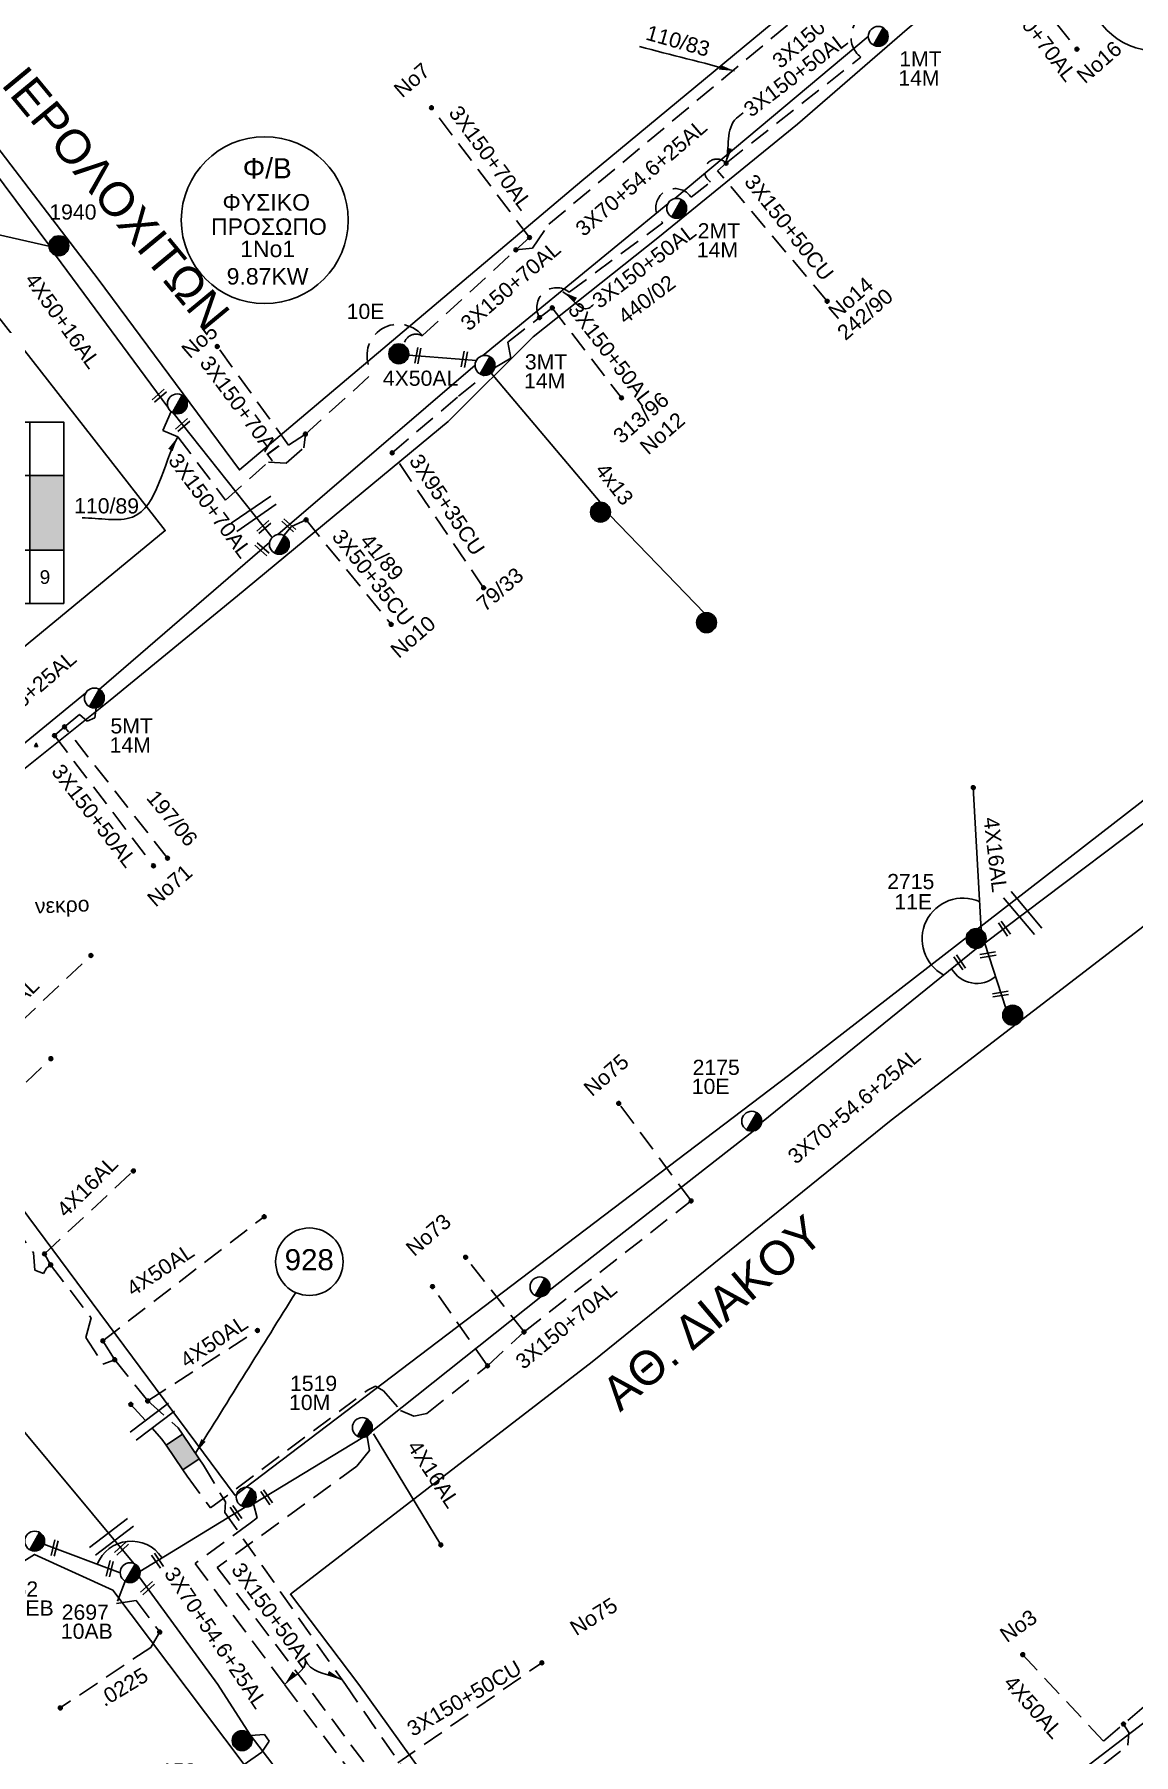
# Model space of a CAD drawing. Header units: millimetres. Extents: x 1266 to 3066, y 765 to 1784.
# Drawn here: x 1540.8 to 1671.1, y 1364.7 to 1568.7 of the extents above; entities that cross this region are included whole.
import ezdxf
from ezdxf.enums import TextEntityAlignment as Align

# ---------------------------------------------------------------- set-up
doc = ezdxf.new("R2010")
doc.units = ezdxf.units.MM
doc.linetypes.add('DASHED', pattern=[19.05, 12.7, -6.35])
for name, color, linetype in [('Link Box 4 Διευθύνσεων', 7, 'Continuous'), ('Pillar OTE', 7, 'Continuous'), ('Άγνωστα', 7, 'Continuous'), ('Ασφαλειοκιβώτια Χ.Τ 9 αναχωρήσεων', 7, 'Continuous'), ('Γέφυρες Εναέριου Δικτύου', 7, 'Continuous'), ('Γυμνά εναέρια ΧΤ (3Φ)   3x50+35CU', 7, 'Continuous'), ('Γυμνά εναέρια ΧΤ (3Φ)   4x50AL', 7, 'Continuous'), ('Γυμνά εναέρια ΧΤ και ΦΟΠ (3Φ)   4x50+16AL', 7, 'Continuous'), ('Εναέρια παροχή ΧΤ 4x16', 7, 'SYN_LINE'), ('Επιγραφές - Σχήματα', 7, 'Continuous'), ('Καλώδια ΧΤ   3x150+50AL', 7, 'DASHED'), ('Καλώδια ΧΤ   3x150+50CU', 7, 'DASHED'), ('Καλώδια ΧΤ   3x95+35 CU', 7, 'DASHED'), ('Μηχανική τομή', 7, 'Continuous'), ('Στύλος Ξύλινος', 7, 'Continuous'), ('Στύλος Ξύλινος @ 1', 7, 'Continuous'), ('Στύλος ΦΜ', 7, 'Continuous'), ('Στύλος ΦΜ @ 1', 7, 'Continuous'), ('Συνδέσεις', 7, 'Continuous'), ('Συνεστραμμένα ΧΤ   3x70+54.6+25 AL', 7, 'SYN_LINE'), ('Τομή', 7, 'Continuous'), ('Υπόβαθρο ΔΕΗ', 7, 'Continuous'), ('Υπόγεια καλώδια Δικτύου ΧΤ και Παρ. ΧΤ - 3X150+70 AL', 7, 'DASHED'), ('Υπόγεια καλώδια Παροχών ΧΤ   .0225', 7, 'DASHED'), ('Υπόγεια καλώδια Παροχών ΧΤ   4x16AL', 7, 'DASHED'), ('Υπόγεια καλώδια Παροχών ΧΤ   4x16CU', 7, 'DASHED'), ('Υπόγεια καλώδια Παροχών ΧΤ   4x50AL', 7, 'DASHED')]:
    doc.layers.add(name, color=color, linetype=linetype)
doc.styles.add('ar', font='arial.ttf')
doc.styles.get("Standard").update_dxf_attribs({"font": 'arial.ttf'})
doc.linetypes.add('SYN_LINE', pattern='A,0.5,-0.0001,["/\\/\\/\\/",Standard,S=0.1,R=0,X=0,Y=-0.05],-0.25', length=0.7501)
doc.dimstyles.new('ISO-25', dxfattribs={"dimtxt": 2.5, "dimasz": 2.5, "dimexe": 1.25, "dimexo": 0.625, "dimtad": 1, "dimtxsty": 'Standard', "dimcen": 2.5, "dimadec": 0, "dimazin": 0, "dimtfac": 1, "dimtmove": 0, "dimatfit": 3, "dimfxl": 1, "dimarcsym": 0})

# ---------------------------------------------------------------- blocks, each defined once
blk = doc.blocks.new('ΥΠΑΡΧΩΝ ΞΥΛΙΝΟΣ ΣΤΥΛΟΣ')
at = {"layer": 'Στύλος Ξύλινος'}
h = blk.add_hatch(color=7, dxfattribs=at)
h.paths.add_polyline_path([(-2.62, 0, 0.270008), (-1.29, -2.28), (1.3, 2.27, 0.576266)])
h.paths.add_polyline_path([(-1.29, -2.28, 0.574793), (2.62, 0, 0.268822), (1.3, 2.27)])
at = {"layer": 'Στύλος Ξύλινος', "color": 7}
blk.add_line((-1.29, -2.28), (1.3, 2.27), dxfattribs=at)
blk.add_circle((0, 0), 2.62, dxfattribs=at)
at = {"layer": 'Στύλος Ξύλινος', "flags": 4}
for tag, p in [('ΑΡΙΘΜΟΣ', (-4.91, 8.6)), ('ΤΥΠΟΣ', (-4.85, 3.39))]:
    blk.add_attdef(tag, p, '', height=4, dxfattribs=at)
blk = doc.blocks.new('_ΣΥΝΔΕΣΗ')
at = {"layer": 'Συνδέσεις', "linetype": 'SYN_LINE', "ltscale": 40}
blk.add_hatch(color=256, dxfattribs=at).paths.add_polyline_path([(0.5, -0.01, 1), (-0.5, -0.01, 1)])
at = {"layer": 'Συνδέσεις'}
blk.add_circle((0, -0.01), 0.5, dxfattribs=at)
blk = doc.blocks.new('ΥΠΑΡΧΩΝ ΤΣΙΜΕΝΤΕΝΙΟΣ ΣΤΥΛΟΣ')
at = {"layer": 'Στύλος ΦΜ'}
blk.add_hatch(color=7, dxfattribs=at).paths.add_polyline_path([(-1.29, -2.28, 0.574793), (2.62, 0, 0.268822), (1.3, 2.27)])
at = {"layer": 'Στύλος ΦΜ', "color": 7}
blk.add_line((-1.29, -2.28), (1.3, 2.27), dxfattribs=at)
blk.add_circle((0, 0), 2.62, dxfattribs=at)
at = {"layer": 'Στύλος ΦΜ', "flags": 4}
for tag, p in [('ΑΡΙΘΜΟΣ', (-4.68, 8.05)), ('ΤΥΠΟΣ', (-4.91, 3.03))]:
    blk.add_attdef(tag, p, '', height=4, dxfattribs=at)
blk = doc.blocks.new('LINK BOX 4 ΑΝΑΧΩΡΗΣΕΩΝ')
at = {"layer": 'Link Box 4 Διευθύνσεων', "ltscale": 40}
blk.add_hatch(color=256, dxfattribs=at).paths.add_polyline_path([(-3.54, 0), (-3.54, -4.67), (3.54, -4.67), (3.54, 0)])
for p, q in [((-3.54, 0), (-5.33, 0)), ((5.33, 0), (3.54, 0)), ((-3.54, -4.67), (-5.33, -4.67)), ((5.33, -4.67), (3.54, -4.67))]:
    blk.add_line(p, q, dxfattribs=at)
blk.add_lwpolyline([(-3.54, -4.67), (-3.54, 0), (3.54, 0), (3.54, -4.67)], close=True, dxfattribs=at)
blk = doc.blocks.new('ΜΗΧΑΝΙΚΗ ΤΟΜΗ')
at = {"layer": 'Μηχανική τομή', "ltscale": 40}
for p, q in [((-1.89, 0.78), (1.89, 0.78)), ((1.89, 0), (-1.89, 0))]:
    blk.add_line(p, q, dxfattribs=at)
blk = doc.blocks.new('ΤΟΜΗ')
at = {"layer": 'Τομή', "ltscale": 40}
for p, q in [((-5.68, 0), (5.68, 0)), ((5.68, -2.33), (-5.68, -2.33))]:
    blk.add_line(p, q, dxfattribs=at)
blk = doc.blocks.new('ΑΣΦΑΛΕΙΟΚΙΒΩΤΙΟ ΥΠΟΣΤΑΘΜΟΥ 9 ΑΝΑΧΩΡΗΣΕΩΝ')
at = {"layer": 'Ασφαλειοκιβώτια Χ.Τ 9 αναχωρήσεων', "ltscale": 40}
for p, q in [((-23.8, 40.36), (24.02, 40.36)), ((-9.72, 40.36), (-9.72, -40.64)), ((9.94, 40.36), (9.94, -40.64)), ((-23.8, 31.36), (24.02, 31.36)), ((-23.8, 22.36), (24.02, 22.36)), ((-23.8, 13.36), (24.02, 13.36)), ((-23.8, 4.36), (24.02, 4.36)), ((-23.8, -4.64), (24.02, -4.64)), ((-23.8, -13.64), (24.02, -13.64)), ((-23.8, -22.64), (24.02, -22.64)), ((-23.8, -31.64), (24.02, -31.64))]:
    blk.add_line(p, q, dxfattribs=at)
at = {"layer": 'Ασφαλειοκιβώτια Χ.Τ 9 αναχωρήσεων'}
blk.add_lwpolyline([(-23.8, -40.64), (24.02, -40.64), (24.02, 40.36), (-23.8, 40.36)], close=True, dxfattribs=at)
for s, p in [('1', (-18.82, 36.91)), ('2', (-18.62, 27.51)), ('3', (-18.62, 18.57)), ('4', (-18.22, 9.65)), ('5', (-18.44, 0.61)), ('6', (-19.53, -8.2)), ('7', (-18.33, -16.12)), ('8', (-17.67, -25.69)), ('9', (-18.59, -34.23))]:
    blk.add_text(s, height=3.6, rotation=270, dxfattribs=at).set_placement(p)
at = {"layer": 'Ασφαλειοκιβώτια Χ.Τ 9 αναχωρήσεων', "ltscale": 40}
for tag, height, p in [('ΟΝΟΜΑ', 5, (-0.16, 44.31)), ('ΚΕΙΜΕΝΟ 1', 2, (17.06, 35.59)), ('ΚΕΙΜΕΝΟ 2', 2, (17.06, 26.88)), ('ΚΕΙΜΕΝΟ 3', 2, (17.06, 17.69)), ('ΚΕΙΜΕΝΟ 4', 2, (17.06, 8.71)), ('ΚΕΙΜΕΝΟ 5', 2, (17.06, -0.13)), ('ΚΕΙΜΕΝΟ 6', 2, (17.06, -9.05)), ('ΚΕΙΜΕΝΟ 7', 2, (17.06, -18.13)), ('ΚΕΙΜΕΝΟ 8', 2, (17.06, -26.85)), ('ΚΕΙΜΕΝΟ 9', 2, (17.06, -35.99)), ('ΣΧ', 2, (-0.1, -42.64))]:
    blk.add_attdef(tag, text='', height=height, dxfattribs=at).set_placement(p, align=Align.MIDDLE_CENTER)

msp = doc.modelspace()

# ---------------------------------------------------------------- hatches: boundary and pattern name
at = {"layer": 'Pillar OTE', "ltscale": 40}
h = msp.add_hatch(color=256, dxfattribs=at)
h.dxf.hatch_style = 1
h.paths.add_polyline_path([(1541.16, 1484.24), (1541.02, 1484.64), (1540.81, 1484.27)])
at = {"layer": 'Ασφαλειοκιβώτια Χ.Τ 9 αναχωρήσεων'}
msp.add_hatch(color=62, dxfattribs=at).paths.add_polyline_path([(1544.3, 1516.39), (1540.25, 1516.39), (1540.25, 1507.54), (1544.3, 1507.54)])

# ---------------------------------------------------------------- linework, layer by layer
at = {"layer": 'Pillar OTE', "ltscale": 40}
msp.add_lwpolyline([(1540.81, 1484.27), (1541.02, 1484.64), (1541.16, 1484.24), (1540.81, 1484.27)], dxfattribs=at)
at = {"layer": 'Άγνωστα', "color": 1}
for points in [[(1594.96, 1528.55), (1607.87, 1513.24)], [(1609.02, 1511.68), (1620.23, 1500.09)]]:
    msp.add_lwpolyline(points, dxfattribs=at)
at = {"layer": 'Άγνωστα', "color": 62, "linetype": 'DASHED', "ltscale": 0.2}
for points in [[(1618.66, 1430.35), (1610.08, 1441.93)], [(1598.85, 1414.81), (1591.92, 1423.67)], [(1594.52, 1410.8), (1587.99, 1420.19)]]:
    msp.add_lwpolyline(points, dxfattribs=at)
at = {"layer": 'Άγνωστα'}
msp.add_circle((1673.93, 1575.23), 8.47, dxfattribs=at)
at = {"layer": 'Γέφυρες Εναέριου Δικτύου'}
for centre, radius, start, end in [((1650.9, 1461.42), 4.85, 66.1644, 241.8251), ((1652.54, 1459.58), 3.43, 209.4342, 310.2498)]:
    msp.add_arc(centre, radius, start, end, dxfattribs=at)
at = {"layer": 'Γέφυρες Εναέριου Δικτύου', "linetype": 'Continuous'}
msp.add_arc((1552.28, 1385.65), 4.34, 33.8218, 158.3533, dxfattribs=at)
at = {"layer": 'Γυμνά εναέρια ΧΤ (3Φ)   3x50+35CU', "color": 1, "linetype": 'DASHED', "ltscale": 0.2}
msp.add_lwpolyline([(1570.37, 1509.28), (1571.28, 1510.36), (1573, 1511.15), (1583.09, 1498.75)], dxfattribs=at)
at = {"layer": 'Γυμνά εναέρια ΧΤ (3Φ)   3x50+35CU', "color": 6, "linetype": 'DASHED', "ltscale": 0.2}
msp.add_lwpolyline([(1566.43, 1366.94), (1568.09, 1367.06), (1568.61, 1366.27), (1567.75, 1364.96), (1556.01, 1356.78)], dxfattribs=at)
at = {"layer": 'Γυμνά εναέρια ΧΤ (3Φ)   4x50AL', "color": 62, "linetype": 'SYN_LINE', "ltscale": 8}
msp.add_lwpolyline([(1593.2, 1530.05), (1585.16, 1530.67)], dxfattribs=at)
at = {"layer": 'Γυμνά εναέρια ΧΤ και ΦΟΠ (3Φ)   4x50+16AL', "color": 62}
for points in [[(1542.52, 1543.76), (1525.31, 1566.83)], [(1556.63, 1524.51), (1543.3, 1542.54)], [(1568.99, 1509.05), (1557.24, 1523.83)]]:
    msp.add_lwpolyline(points, dxfattribs=at)
at = {"layer": 'Γυμνά εναέρια ΧΤ και ΦΟΠ (3Φ)   4x50+16AL', "linetype": 'SYN_LINE', "ltscale": 20}
msp.add_lwpolyline([(1530.8, 1546.24), (1542.52, 1543.61)], dxfattribs=at)
at = {"layer": 'Εναέρια παροχή ΧΤ 4x16', "color": 133, "ltscale": 20}
for points in [[(1653.05, 1462.5), (1652.12, 1479.38)], [(1653.48, 1460.9), (1655.96, 1453.21)], [(1581, 1402.71), (1588.98, 1389.55)]]:
    msp.add_lwpolyline(points, dxfattribs=at)
at = {"layer": 'Επιγραφές - Σχήματα', "color": 202}
msp.add_circle((1568.11, 1546.69), 9.9, dxfattribs=at)
at = {"layer": 'Επιγραφές - Σχήματα'}
msp.add_circle((1573.4, 1423.14), 4, dxfattribs=at)
at = {"layer": 'Καλώδια ΧΤ   3x150+50AL', "color": 5, "ltscale": 0.2}
for points in [[(1622.81, 1553.46), (1638.79, 1566.02)], [(1618.66, 1549.4), (1618.66, 1549.4), (1620.97, 1551.22)], [(1604.2, 1538.16), (1615.32, 1546.37)], [(1595.36, 1529.17), (1597.3, 1530.33), (1596.92, 1532.23), (1602.2, 1536.3), (1610.41, 1525.61)], [(1583.22, 1519.09), (1591.09, 1525.81), (1594.16, 1528.29)]]:
    msp.add_lwpolyline(points, dxfattribs=at)
at = {"layer": 'Καλώδια ΧΤ   3x150+50AL', "color": 1, "ltscale": 0.2}
for points in [[(1548.13, 1488.85), (1547.95, 1487.67), (1547.04, 1487.26), (1546.15, 1488.06), (1544.36, 1486.6), (1543.18, 1485.55), (1554.92, 1470.1)], [(1556.58, 1471.01), (1544.36, 1486.6)]]:
    msp.add_lwpolyline(points, dxfattribs=at)
at = {"layer": 'Καλώδια ΧΤ   3x150+50AL', "color": 133, "ltscale": 0.2}
for points in [[(1580.25, 1402.45), (1580.51, 1400.74), (1579.03, 1398.87), (1562.45, 1386.87), (1573.01, 1372.97)], [(1621.5, 1317.08), (1618.21, 1321.42), (1613.04, 1318.36), (1603.6, 1331.35), (1586.68, 1354.65), (1573.01, 1372.97)]]:
    msp.add_lwpolyline(points, dxfattribs=at)
at = {"layer": 'Καλώδια ΧΤ   3x150+50AL', "color": 62, "ltscale": 0.2}
msp.add_lwpolyline([(1560.84, 1399.01), (1563.44, 1394.65), (1563.38, 1393.4), (1577.67, 1372.97)], dxfattribs=at)
at = {"layer": 'Καλώδια ΧΤ   3x150+50AL', "color": 151, "ltscale": 0.2}
for points in [[(1566.78, 1394.43), (1567.22, 1392.74), (1566.38, 1392.12), (1559.85, 1387.36), (1570.46, 1372.97)], [(1570.46, 1372.97), (1597.53, 1337.2), (1612.98, 1316.18), (1617.5, 1319.11), (1620.04, 1316.06)]]:
    msp.add_lwpolyline(points, dxfattribs=at)
at = {"layer": 'Καλώδια ΧΤ   3x150+50AL', "color": 5, "ltscale": 0.2}
for centre, radius, start, end in [((1640.6, 1568.4), 2.98, 36.8854, 232.634), ((1621.72, 1552.48), 1.46, 41.7217, 239.1088), ((1616.76, 1548.15), 2.28, 33.3367, 230.9763), ((1602.72, 1536.32), 2.36, 50.9838, 210.5769)]:
    msp.add_arc(centre, radius, start, end, dxfattribs=at)
at = {"layer": 'Καλώδια ΧΤ   3x150+50CU', "color": 5, "ltscale": 0.2}
msp.add_lwpolyline([(1634.79, 1537.07), (1621.78, 1552.56), (1622.81, 1553.46)], dxfattribs=at)
at = {"layer": 'Καλώδια ΧΤ   3x150+50CU', "color": 62, "ltscale": 0.2}
msp.add_lwpolyline([(1583.87, 1363.68), (1600.96, 1375.56)], dxfattribs=at)
at = {"layer": 'Καλώδια ΧΤ   3x95+35 CU', "color": 5, "ltscale": 0.2}
msp.add_lwpolyline([(1594.06, 1503.09), (1583.22, 1519.09)], dxfattribs=at)
at = {"layer": 'Συνεστραμμένα ΧΤ   3x70+54.6+25 AL', "color": 1, "ltscale": 20}
for points in [[(1616.75, 1549.27), (1639.67, 1568.49)], [(1593.93, 1530.61), (1615.9, 1548.64)], [(1569.65, 1509.4), (1593.05, 1529.47)], [(1548.48, 1491.03), (1568.68, 1508.46)], [(1521.7, 1469.97), (1546.86, 1490.57)]]:
    msp.add_lwpolyline(points, dxfattribs=at)
at = {"layer": 'Συνεστραμμένα ΧΤ   3x70+54.6+25 AL', "color": 6, "ltscale": 20}
for points in [[(1653.52, 1460.96), (1679.43, 1480.49)], [(1553.2, 1385.75), (1562.56, 1372.97)], [(1562.56, 1372.97), (1566.37, 1367.03)], [(1566.37, 1367.03), (1584.33, 1343.54)]]:
    msp.add_lwpolyline(points, dxfattribs=at)
at = {"layer": 'Συνεστραμμένα ΧΤ   3x70+54.6+25 AL', "color": 133, "ltscale": 20}
for points in [[(1627.01, 1439.65), (1652.52, 1460.3)], [(1601.84, 1419.74), (1626, 1438.64)], [(1580.74, 1402.97), (1600.86, 1418.99)], [(1566.78, 1394.43), (1579.72, 1402.3)]]:
    msp.add_lwpolyline(points, dxfattribs=at)
at = {"layer": 'Συνεστραμμένα ΧΤ   3x70+54.6+25 AL', "color": 62, "ltscale": 20}
msp.add_lwpolyline([(1537.68, 1405.27), (1552.6, 1387.34)], dxfattribs=at)
at = {"layer": 'Συνεστραμμένα ΧΤ   3x70+54.6+25 AL', "color": 151, "ltscale": 10}
for points in [[(1553.3, 1386.41), (1565.8, 1394.04)], [(1541.93, 1389.62), (1550.96, 1386.24)]]:
    msp.add_lwpolyline(points, dxfattribs=at)
at = {"layer": 'Υπόβαθρο ΔΕΗ'}
for points in [[(1658.35, 1581.16), (1644.27, 1569.36), (1631.26, 1558.09), (1614.71, 1544.58), (1599.92, 1532.86), (1589.87, 1522.81), (1564.86, 1502.14), (1549.79, 1489.76), (1527.42, 1471.86), (1514.76, 1462.56), (1525.98, 1447.42), (1564.61, 1395.42)], [(1543.84, 1581.16), (1526.96, 1567.63), (1548.34, 1539.71), (1565.1, 1517.07), (1605.72, 1551.35), (1641.66, 1581.16)], [(1564.61, 1395.42), (1630.21, 1445.23), (1700.52, 1499.76), (1734.05, 1526.33), (1742.88, 1533.36), (1703.76, 1581.16)], [(1517.19, 1559.88), (1556.3, 1509.86), (1509.11, 1470.98), (1488.03, 1502.79), (1474.04, 1524.16), (1505.03, 1549.24), (1517.19, 1559.88)], [(1579.25, 1372.97), (1571.14, 1383.7), (1606.93, 1411.26), (1642.38, 1439.93), (1678.87, 1467.96), (1705.64, 1489.14), (1750, 1524.63), (1797.29, 1465.75), (1748.07, 1426.83), (1711.51, 1398.51), (1678.27, 1372.97)]]:
    msp.add_lwpolyline(points, dxfattribs=at)
at = {"layer": 'Υπόβαθρο ΔΕΗ', "ltscale": 0.2}
for points in [[(1529.28, 1301.37), (1581, 1343.15), (1550.1, 1384.17), (1540.81, 1388.42), (1516.15, 1372.97), (1461.49, 1337.68), (1483.1, 1305.51), (1505.32, 1272.44), (1527.94, 1238.47), (1558.37, 1257.53), (1585.14, 1274.3), (1615.99, 1294.38), (1586.81, 1334.06), (1536.46, 1293.49)], [(1579.25, 1372.97), (1614.7, 1323.55), (1658.15, 1357.57), (1678.27, 1372.97)]]:
    msp.add_lwpolyline(points, dxfattribs=at)
at = {"layer": 'Υπόγεια καλώδια Δικτύου ΧΤ και Παρ. ΧΤ - 3X150+70 AL', "color": 62, "ltscale": 0.2}
for points in [[(1597.87, 1543.17), (1599.85, 1543.35), (1601.8, 1546.22), (1643.65, 1581.16)], [(1599.5, 1544.63), (1587.87, 1560.03)], [(1586.8, 1532.99), (1597.87, 1543.17), (1599.5, 1544.63)], [(1570.94, 1519.99), (1562.48, 1531.71)], [(1570.94, 1519.99), (1572.92, 1521.32), (1580.89, 1528.51)], [(1557, 1523.98), (1556.01, 1521.73), (1557.81, 1521), (1563.45, 1513.48), (1568.54, 1517.99), (1570.66, 1517.85), (1572.74, 1519.7), (1572.92, 1521.32)], [(1558.91, 1397.7), (1561.68, 1393.93), (1580.38, 1407.96), (1581.24, 1408.38), (1582.17, 1407.84), (1584.22, 1405.48), (1585.79, 1404.83), (1587.32, 1405.15), (1594.52, 1410.8), (1598.85, 1414.81), (1618.66, 1430.35)], [(1667.55, 1366.27), (1680.02, 1376.83), (1681.61, 1376.55), (1682.22, 1375.64)], [(1577.67, 1372.97), (1597.52, 1344.27), (1597.98, 1341.66), (1598.87, 1340.64), (1600.75, 1340.4), (1601.29, 1340.91)], [(1646.67, 1346.98), (1670.44, 1365.78), (1670.58, 1367.3), (1669.85, 1368.41)]]:
    msp.add_lwpolyline(points, dxfattribs=at)
at = {"layer": 'Υπόγεια καλώδια Δικτύου ΧΤ και Παρ. ΧΤ - 3X150+70 AL', "color": 5, "ltscale": 0.2}
msp.add_lwpolyline([(1655.99, 1580.04), (1654.75, 1578.93), (1664.41, 1566.98)], dxfattribs=at)
at = {"layer": 'Υπόγεια καλώδια Δικτύου ΧΤ και Παρ. ΧΤ - 3X150+70 AL', "color": 2, "ltscale": 0.2}
for points in [[(1528.02, 1441), (1547.5, 1459.47)], [(1518.27, 1454.79), (1525.3, 1444.92), (1526.88, 1442.66), (1528.02, 1441), (1531.49, 1436.61), (1540.68, 1424.19), (1540.83, 1422.12), (1541.87, 1421.75), (1542.24, 1422.38), (1542.72, 1422.78)], [(1541.99, 1424.07), (1542.72, 1422.78), (1547.51, 1416.48), (1546.91, 1414.16), (1548.9, 1410.98)], [(1548.9, 1413.76), (1550.32, 1411.52), (1554.23, 1406.63), (1557.85, 1403.42)], [(1548.9, 1410.98), (1550.32, 1411.52)], [(1552.23, 1406.22), (1555.92, 1402.11)]]:
    msp.add_lwpolyline(points, dxfattribs=at)
at = {"layer": 'Υπόγεια καλώδια Δικτύου ΧΤ και Παρ. ΧΤ - 3X150+70 AL', "color": 62, "ltscale": 0.2}
for centre, radius, start, end in [((1583.94, 1530.63), 3.71, 39.4879, 214.7779), ((1586.07, 1531.68), 1.49, 60.9758, 173.3327)]:
    msp.add_arc(centre, radius, start, end, dxfattribs=at)
at = {"layer": 'Υπόγεια καλώδια Παροχών ΧΤ   .0225', "color": 6, "ltscale": 0.2}
msp.add_lwpolyline([(1551.56, 1385.23), (1550.53, 1382.6), (1552.87, 1382.94), (1555.65, 1379.22), (1554.59, 1377.39), (1543.86, 1370.21)], dxfattribs=at)
at = {"layer": 'Υπόγεια καλώδια Παροχών ΧΤ   4x16AL', "color": 2, "ltscale": 0.2}
msp.add_lwpolyline([(1541.99, 1424.07), (1552.53, 1433.91)], dxfattribs=at)
at = {"layer": 'Υπόγεια καλώδια Παροχών ΧΤ   4x16CU', "color": 2, "ltscale": 0.2}
msp.add_lwpolyline([(1531.49, 1436.61), (1542.75, 1447.23)], dxfattribs=at)
at = {"layer": 'Υπόγεια καλώδια Παροχών ΧΤ   4x50AL', "color": 2, "ltscale": 0.2}
for points in [[(1548.9, 1413.76), (1568.03, 1428.48)], [(1554.23, 1406.63), (1567.23, 1414.98)]]:
    msp.add_lwpolyline(points, dxfattribs=at)
at = {"layer": 'Υπόγεια καλώδια Παροχών ΧΤ   4x50AL', "color": 62, "ltscale": 0.2}
msp.add_lwpolyline([(1657.97, 1376.53), (1667.55, 1366.27)], dxfattribs=at)

# ---------------------------------------------------------------- block references
at = {"layer": 'Link Box 4 Διευθύνσεων', "xscale": 0.5000000000000882, "yscale": 0.5000000000000882, "zscale": 0.5000000000000882, "rotation": 304.1239983371699}
msp.add_blockref('LINK BOX 4 ΑΝΑΧΩΡΗΣΕΩΝ', (1559.35, 1401.21), dxfattribs=at)
at = {"layer": 'Ασφαλειοκιβώτια Χ.Τ 9 αναχωρήσεων', "xscale": 0.4499999999999886, "yscale": 0.4499999999999886, "zscale": 0.4499999999999886, "rotation": 90}
msp.add_blockref('ΑΣΦΑΛΕΙΟΚΙΒΩΤΙΟ ΥΠΟΣΤΑΘΜΟΥ 9 ΑΝΑΧΩΡΗΣΕΩΝ', (1526.01, 1511.91), dxfattribs=at)
at = {"layer": 'Μηχανική τομή'}
for p, xscale, yscale, zscale, rotation in [((1586.45, 1530.57), 0.4999999999995369, 0.4999999999995369, 0.4999999999995369, 78.96074610175758), ((1591.97, 1530.14), 0.4999999999995369, 0.4999999999995369, 0.4999999999995369, 78.96074610175758), ((1555.74, 1525.71), 0.4999999999995881, 0.4999999999995881, 0.4999999999995881, 41.36440012349097), ((1558.5, 1522.24), 0.4999999999995881, 0.4999999999995881, 0.4999999999995881, 41.36440012349097), ((1568.13, 1510.13), 0.4999999999995881, 0.4999999999995881, 0.4999999999995881, 41.36440012349097), ((1571.08, 1510.63), 0.4999999999996104, 0.4999999999996104, 0.4999999999996104, 138.4595618598603), ((1567.91, 1507.8), 0.4999999999996104, 0.4999999999996104, 0.4999999999996104, 138.4595618598603), ((1655.98, 1462.77), 0.4999999999995724, 0.4999999999995724, 0.4999999999995724, 124.4194748083478), ((1650.68, 1458.75), 0.4999999999995724, 0.4999999999995724, 0.4999999999995724, 124.4194748083478), ((1653.82, 1459.74), 0.4999999999995474, 0.4999999999995474, 0.4999999999995474, 189.094386033124), ((1655.32, 1455.08), 0.4999999999995474, 0.4999999999995474, 0.4999999999995474, 189.094386033124), ((1568.5, 1395.32), 0.4999999999995724, 0.4999999999995724, 0.4999999999995724, 124.4194748083478), ((1564.86, 1393.46), 0.4999999999995724, 0.4999999999995724, 0.4999999999995724, 124.4194748083478), ((1543, 1389.22), 0.4999999999996418, 0.4999999999996418, 0.4999999999996418, 255.7505433491281), ((1550.99, 1389.27), 0.499999999999676, 0.499999999999676, 0.499999999999676, 222.2923170198004), ((1549.54, 1386.77), 0.4999999999996418, 0.4999999999996418, 0.4999999999996418, 255.7505433491281), ((1555.55, 1387.78), 0.4999999999995724, 0.4999999999995724, 0.4999999999995724, 124.4194748083478), ((1554.08, 1384.56), 0.499999999999676, 0.499999999999676, 0.499999999999676, 222.2923170198004)]:
    msp.add_blockref('ΜΗΧΑΝΙΚΗ ΤΟΜΗ', p, dxfattribs=dict(at, xscale=xscale, yscale=yscale, zscale=zscale, rotation=rotation))
at = {"layer": 'Στύλος Ξύλινος @ 1', "ltscale": 40}
ref = msp.add_blockref('ΥΠΑΡΧΩΝ ΞΥΛΙΝΟΣ ΣΤΥΛΟΣ', (1543.69, 1543.65), dxfattribs=dict(at, xscale=0.4499999999998181, yscale=0.4499999999998181, zscale=0.4499999999998181))
ref.add_attrib('ΤΥΠΟΣ', '1940', (1542.56, 1546.76), dxfattribs={"layer": 'Στύλος Ξύλινος', "height": 1.8, "flags": 4})
ref = msp.add_blockref('ΥΠΑΡΧΩΝ ΞΥΛΙΝΟΣ ΣΤΥΛΟΣ', (1584, 1530.84), dxfattribs=dict(at, xscale=0.4499999999998181, yscale=0.4499999999998181, zscale=0.4499999999998181))
ref.add_attrib('ΤΥΠΟΣ', '10E', (1577.82, 1534.97), dxfattribs={"layer": 'Στύλος Ξύλινος', "height": 1.8, "flags": 4})
at = {"layer": 'Στύλος Ξύλινος @ 1', "ltscale": 40, "xscale": 0.4499999999998181, "yscale": 0.4499999999998181, "zscale": 0.4499999999998181}
for p in [(1607.91, 1512.06), (1620.49, 1498.95), (1656.79, 1452.38)]:
    msp.add_blockref('ΥΠΑΡΧΩΝ ΞΥΛΙΝΟΣ ΣΤΥΛΟΣ', p, dxfattribs=at)
at = {"layer": 'Στύλος Ξύλινος @ 1', "ltscale": 40}
ref = msp.add_blockref('ΥΠΑΡΧΩΝ ΞΥΛΙΝΟΣ ΣΤΥΛΟΣ', (1652.46, 1461.48), dxfattribs=dict(at, xscale=0.4499999999998181, yscale=0.4499999999998181, zscale=0.4499999999998181))
ref.add_attrib('ΤΥΠΟΣ', '11E', (1642.76, 1464.94), dxfattribs={"layer": 'Στύλος Ξύλινος', "height": 1.8, "flags": 4})
ref.add_attrib('ΑΡΙΘΜΟΣ', '2715', (1641.91, 1467.34), dxfattribs={"layer": 'Στύλος Ξύλινος', "height": 1.8, "flags": 4})
ref = msp.add_blockref('ΥΠΑΡΧΩΝ ΞΥΛΙΝΟΣ ΣΤΥΛΟΣ', (1565.42, 1366.33), dxfattribs=dict(at, xscale=0.4499999999998181, yscale=0.4499999999998181, zscale=0.4499999999998181))
ref.add_attrib('ΤΥΠΟΣ', '153', (1555.8, 1361.82), dxfattribs={"layer": 'Στύλος Ξύλινος', "height": 1.8, "flags": 4})
at = {"layer": 'Στύλος ΦΜ @ 1', "ltscale": 40}
ref = msp.add_blockref('ΥΠΑΡΧΩΝ ΤΣΙΜΕΝΤΕΝΙΟΣ ΣΤΥΛΟΣ', (1640.85, 1568.49), dxfattribs=dict(at, xscale=0.4499999999998181, yscale=0.4499999999998181, zscale=0.4499999999998181))
ref.add_attrib('ΤΥΠΟΣ', '14M', (1643.23, 1562.66), dxfattribs={"layer": 'Στύλος ΦΜ', "height": 1.8, "flags": 4})
ref.add_attrib('ΑΡΙΘΜΟΣ', '1MT', (1643.34, 1564.92), dxfattribs={"layer": 'Στύλος ΦΜ', "height": 1.8, "flags": 4})
ref = msp.add_blockref('ΥΠΑΡΧΩΝ ΤΣΙΜΕΝΤΕΝΙΟΣ ΣΤΥΛΟΣ', (1616.95, 1548.1), dxfattribs=dict(at, xscale=0.4499999999998181, yscale=0.4499999999998181, zscale=0.4499999999998181))
ref.add_attrib('ΤΥΠΟΣ', '14M', (1619.34, 1542.27), dxfattribs={"layer": 'Στύλος ΦΜ', "height": 1.8, "flags": 4})
ref.add_attrib('ΑΡΙΘΜΟΣ', '2MT', (1619.44, 1544.53), dxfattribs={"layer": 'Στύλος ΦΜ', "height": 1.8, "flags": 4})
ref = msp.add_blockref('ΥΠΑΡΧΩΝ ΤΣΙΜΕΝΤΕΝΙΟΣ ΣΤΥΛΟΣ', (1594.22, 1529.47), dxfattribs=dict(at, xscale=0.4499999999998181, yscale=0.4499999999998181, zscale=0.4499999999998181))
ref.add_attrib('ΤΥΠΟΣ', '14M', (1598.85, 1526.73), dxfattribs={"layer": 'Στύλος ΦΜ', "height": 1.8, "flags": 4})
ref.add_attrib('ΑΡΙΘΜΟΣ', '3MT', (1598.95, 1528.99), dxfattribs={"layer": 'Στύλος ΦΜ', "height": 1.8, "flags": 4})
at = {"layer": 'Στύλος ΦΜ @ 1', "ltscale": 40, "xscale": 0.4499999999998181, "yscale": 0.4499999999998181, "zscale": 0.4499999999998181}
for p in [(1557.74, 1524.9), (1569.84, 1508.23), (1600.74, 1420.16), (1565.91, 1395.21)]:
    msp.add_blockref('ΥΠΑΡΧΩΝ ΤΣΙΜΕΝΤΕΝΙΟΣ ΣΤΥΛΟΣ', p, dxfattribs=at)
at = {"layer": 'Στύλος ΦΜ @ 1', "ltscale": 40}
ref = msp.add_blockref('ΥΠΑΡΧΩΝ ΤΣΙΜΕΝΤΕΝΙΟΣ ΣΤΥΛΟΣ', (1547.9, 1490.01), dxfattribs=dict(at, xscale=0.4499999999998181, yscale=0.4499999999998181, zscale=0.4499999999998181))
ref.add_attrib('ΤΥΠΟΣ', '14M', (1549.71, 1483.54), dxfattribs={"layer": 'Στύλος ΦΜ', "height": 1.8, "flags": 4})
ref.add_attrib('ΑΡΙΘΜΟΣ', '5MT', (1549.81, 1485.8), dxfattribs={"layer": 'Στύλος ΦΜ', "height": 1.8, "flags": 4})
ref = msp.add_blockref('ΥΠΑΡΧΩΝ ΤΣΙΜΕΝΤΕΝΙΟΣ ΣΤΥΛΟΣ', (1625.85, 1439.81), dxfattribs=dict(at, xscale=0.4499999999998181, yscale=0.4499999999998181, zscale=0.4499999999998181))
ref.add_attrib('ΤΥΠΟΣ', '10E', (1618.74, 1443.04), dxfattribs={"layer": 'Στύλος ΦΜ', "height": 1.8, "flags": 4})
ref.add_attrib('ΑΡΙΘΜΟΣ', '2175', (1618.84, 1445.3), dxfattribs={"layer": 'Στύλος ΦΜ', "height": 1.8, "flags": 4})
ref = msp.add_blockref('ΥΠΑΡΧΩΝ ΤΣΙΜΕΝΤΕΝΙΟΣ ΣΤΥΛΟΣ', (1579.67, 1403.47), dxfattribs=dict(at, xscale=0.4499999999998181, yscale=0.4499999999998181, zscale=0.4499999999998181))
ref.add_attrib('ΤΥΠΟΣ', '10M', (1570.99, 1405.55), dxfattribs={"layer": 'Στύλος ΦΜ', "height": 1.8, "flags": 4})
ref.add_attrib('ΑΡΙΘΜΟΣ', '1519', (1571.1, 1407.81), dxfattribs={"layer": 'Στύλος ΦΜ', "height": 1.8, "flags": 4})
ref = msp.add_blockref('ΥΠΑΡΧΩΝ ΤΣΙΜΕΝΤΕΝΙΟΣ ΣΤΥΛΟΣ', (1540.82, 1390), dxfattribs=dict(at, xscale=0.4499999999998181, yscale=0.4499999999998181, zscale=0.4499999999998181))
ref.add_attrib('ΤΥΠΟΣ', '11EB', (1536.93, 1381.16), dxfattribs={"layer": 'Στύλος ΦΜ', "height": 1.8, "flags": 4})
ref.add_attrib('ΑΡΙΘΜΟΣ', '152', (1537.04, 1383.42), dxfattribs={"layer": 'Στύλος ΦΜ', "height": 1.8, "flags": 4})
ref = msp.add_blockref('ΥΠΑΡΧΩΝ ΤΣΙΜΕΝΤΕΝΙΟΣ ΣΤΥΛΟΣ', (1552.14, 1386.26), dxfattribs=dict(at, xscale=0.4499999999998181, yscale=0.4499999999998181, zscale=0.4499999999998181))
ref.add_attrib('ΤΥΠΟΣ', '10AB', (1543.93, 1378.41), dxfattribs={"layer": 'Στύλος ΦΜ', "height": 1.8, "flags": 4})
ref.add_attrib('ΑΡΙΘΜΟΣ', '2697', (1544.03, 1380.67), dxfattribs={"layer": 'Στύλος ΦΜ', "height": 1.8, "flags": 4})
at = {"layer": 'Συνδέσεις', "xscale": 0.4499999999998181, "yscale": 0.4499999999998181, "zscale": 0.4499999999998181}
for p in [(1664.41, 1566.98), (1587.87, 1560.03), (1622.81, 1553.46), (1599.5, 1544.63), (1597.87, 1543.17), (1602.2, 1536.3), (1634.79, 1537.07), (1600.69, 1535.13), (1562.48, 1531.71), (1610.41, 1525.61), (1572.92, 1521.32), (1583.22, 1519.09), (1573, 1511.15), (1594.06, 1503.09), (1583.09, 1498.75), (1543.18, 1485.55), (1544.36, 1486.6), (1652.12, 1479.38), (1556.58, 1471.01), (1554.92, 1470.1), (1547.5, 1459.47), (1542.75, 1447.23), (1610.08, 1441.93), (1552.53, 1433.91), (1618.66, 1430.35), (1568.03, 1428.48), (1541.99, 1424.07), (1542.72, 1422.78), (1591.92, 1423.67), (1587.99, 1420.19), (1567.23, 1414.98), (1598.85, 1414.81), (1548.9, 1413.76), (1550.32, 1411.52), (1594.52, 1410.8), (1552.23, 1406.22), (1554.23, 1406.63), (1588.98, 1389.55), (1555.65, 1379.22), (1600.96, 1375.57), (1657.98, 1376.54), (1543.86, 1370.21), (1669.93, 1368.3)]:
    msp.add_blockref('_ΣΥΝΔΕΣΗ', p, dxfattribs=at)
at = {"layer": 'Τομή'}
for p, xscale, yscale, zscale, rotation in [((1567.13, 1511.38), 0.50000000000011, 0.50000000000011, 0.50000000000011, 214.4317257471632), ((1657.54, 1464.12), 0.5000000000000175, 0.5000000000000175, 0.5000000000000175, 130.1231453591662), ((1554.42, 1404.63), 0.5000000000000571, 0.5000000000000571, 0.5000000000000571, 37.21009098818998), ((1549.58, 1390.97), 0.5000000000000571, 0.5000000000000571, 0.5000000000000571, 37.21009098818999)]:
    msp.add_blockref('ΤΟΜΗ', p, dxfattribs=dict(at, xscale=xscale, yscale=yscale, zscale=zscale, rotation=rotation))

# ---------------------------------------------------------------- texts
at = {"layer": 'Άγνωστα', "color": 7}
note = msp.add_mtext_dynamic_manual_height_columns('νεκρο\\P', width=1.8, gutter_width=12.5, heights=[0.0453, 0], dxfattribs=dict(at, insert=(1526.53, 1465.63), char_height=1.8, attachment_point=1, rotation=2.4309))
for column, words in zip(note.columns.linked_columns, ['\\P']):
    column.text = words
at = {"layer": 'Γυμνά εναέρια ΧΤ (3Φ)   3x50+35CU', "color": 7, "insert": (1577.38, 1510.24), "char_height": 1.8, "width": 168.3718, "attachment_point": 1, "rotation": 308.5044}
msp.add_mtext('3X50+35CU', dxfattribs=at)
at = {"layer": 'Γυμνά εναέρια ΧΤ (3Φ)   4x50AL', "color": 7, "insert": (1582.11, 1528.84), "char_height": 1.8, "width": 168.3718, "attachment_point": 1}
msp.add_mtext('4X50AL', dxfattribs=at)
at = {"layer": 'Γυμνά εναέρια ΧΤ και ΦΟΠ (3Φ)   4x50+16AL', "color": 7, "insert": (1541.03, 1540.66), "char_height": 1.8, "width": 168.3718, "attachment_point": 1, "rotation": 305.7326}
msp.add_mtext('4X50+16AL', dxfattribs=at)
at = {"layer": 'Εναέρια παροχή ΧΤ 4x16', "color": 7, "char_height": 1.8, "width": 168.3718, "attachment_point": 1}
for insert, rotation in [((1655.12, 1475.97), 276.6749), ((1586.43, 1402.2), 303.2289)]:
    msp.add_mtext('4X16AL', dxfattribs=dict(at, insert=insert, rotation=rotation))
at = {"layer": 'Επιγραφές - Σχήματα', "color": 1, "style": 'ar'}
for s, height, p in [('Φ/Β', 2.386, (1568.4, 1552.89)), ('ΦΥΣΙΚΟ ', 1.952, (1568.66, 1548.81)), ('1No1', 1.952, (1568.45, 1543.27)), ('9.87KW', 1.952, (1568.44, 1540.03))]:
    msp.add_text(s, height=height, dxfattribs=at).set_placement(p, align=Align.MIDDLE)
at = {"layer": 'Επιγραφές - Σχήματα', "color": 7, "char_height": 1.8, "width": 168.3718, "attachment_point": 1}
for s, insert, rotation in [('110/83', (1613.65, 1569.87), 344.2442), ('No16', (1664.18, 1564.15), 40.9899), ('No7', (1583.22, 1562.47), 40.9899), ('440/02', (1609.78, 1535.7), 37.095), ('No14', (1634.73, 1536.16), 40.9899), ('242/90', (1635.79, 1533.69), 40.9899), ('No5', (1558.04, 1531.54), 40.9899), ('313/96', (1609.22, 1521.42), 40.9899), ('No12', (1612.39, 1520.12), 40.9899), ('4x13', (1608.63, 1518.1), 307.674), ('110/89', (1545.51, 1513.72), 359.7787), ('41/89', (1580.67, 1509.72), 310.0072), ('79/33', (1593.03, 1501.52), 40.9899), ('No10', (1582.82, 1495.98), 40.9899), ('197/06', (1555.35, 1479.27), 310.0072), ('No71', (1553.98, 1466.48), 40.9899), ('No75', (1605.73, 1444), 40.9899), ('No73', (1584.65, 1425.04), 40.9899), ('No3', (1655.06, 1379.35), 35.3243)]:
    msp.add_mtext(s, dxfattribs=dict(at, insert=insert, rotation=rotation))
at = {"layer": 'Επιγραφές - Σχήματα', "linetype": 'Continuous', "char_height": 4, "attachment_point": 1}
for s, insert, width, rotation in [('ΙΕΡΟΛΟΧΙΤΩΝ', (1539.81, 1565.3), 13.3189, 309.5661), ('ΑΘ. ΔΙΑΚΟΥ', (1607.65, 1408.29), 44.753, 40.2222)]:
    msp.add_mtext(s, dxfattribs=dict(at, insert=insert, width=width, rotation=rotation))
at = {"layer": 'Επιγραφές - Σχήματα', "color": 1, "insert": (1561.74, 1546.9), "char_height": 1.952, "width": 14.0546, "attachment_point": 1}
msp.add_mtext('ΠΡΟΣΩΠΟ', dxfattribs=at)
at = {"layer": 'Επιγραφές - Σχήματα', "insert": (1570.47, 1424.63), "char_height": 2.5, "width": 5.8329, "attachment_point": 1}
msp.add_mtext('928', dxfattribs=at)
at = {"layer": 'Επιγραφές - Σχήματα', "insert": (1604.08, 1380.23), "char_height": 1.8, "attachment_point": 1, "rotation": 31.9918}
msp.add_mtext_dynamic_manual_height_columns('No75', width=7.5742, gutter_width=12.5, heights=[0], dxfattribs=at)
at = {"layer": 'Καλώδια ΧΤ   3x150+50AL', "color": 7, "char_height": 1.8, "width": 168.3718, "attachment_point": 1}
for insert, rotation in [((1624.68, 1560.25), 37.3123), ((1606.72, 1537.55), 37.3123), ((1605.39, 1537.14), 307.674), ((1544.14, 1482.38), 307.674), ((1565.51, 1387.66), 305.9671)]:
    msp.add_mtext('3X150+50AL', dxfattribs=dict(at, insert=insert, rotation=rotation))
at = {"layer": 'Καλώδια ΧΤ   3x150+50CU', "color": 7, "char_height": 1.8, "width": 168.3718, "attachment_point": 1}
for insert, rotation in [((1626.28, 1552.33), 308.4205), ((1584.75, 1368.31), 30.3105)]:
    msp.add_mtext('3X150+50CU', dxfattribs=dict(at, insert=insert, rotation=rotation))
at = {"layer": 'Καλώδια ΧΤ   3x95+35 CU', "color": 7, "insert": (1586.64, 1519.16), "char_height": 1.8, "width": 168.3718, "attachment_point": 1, "rotation": 303.8699}
msp.add_mtext('3X95+35CU', dxfattribs=at)
at = {"layer": 'Συνεστραμμένα ΧΤ   3x70+54.6+25 AL', "color": 7, "char_height": 1.8, "width": 168.3718, "attachment_point": 1}
for insert, rotation in [((1604.75, 1546.02), 40.8721), ((1529.97, 1482.97), 40.8721), ((1629.92, 1435.99), 40.1394), ((1557.59, 1387.16), 303.9963)]:
    msp.add_mtext('3X70+54.6+25AL', dxfattribs=dict(at, insert=insert, rotation=rotation))
at = {"layer": 'Υπόγεια καλώδια Δικτύου ΧΤ και Παρ. ΧΤ - 3X150+70 AL', "color": 7, "char_height": 1.8, "width": 168.3718, "attachment_point": 1}
for insert, rotation in [((1655.58, 1575.6), 307.7293), ((1628.08, 1565.94), 40.7668), ((1591.28, 1560.49), 306.465), ((1591.13, 1534.81), 40.7668), ((1561.75, 1530.81), 306.465), ((1558.02, 1519.24), 306.465), ((1529.73, 1446.89), 43.8451), ((1597.63, 1411.67), 39.528)]:
    msp.add_mtext('3X150+70AL', dxfattribs=dict(at, insert=insert, rotation=rotation))
at = {"layer": 'Υπόγεια καλώδια Παροχών ΧΤ   .0225', "color": 7, "insert": (1548.17, 1371.84), "char_height": 1.8, "width": 168.3718, "attachment_point": 1, "rotation": 31.3055}
msp.add_mtext('.0225', dxfattribs=at)
at = {"layer": 'Υπόγεια καλώδια Παροχών ΧΤ   4x16AL', "color": 7, "insert": (1543.25, 1429.56), "char_height": 1.8, "width": 168.3718, "attachment_point": 1, "rotation": 44.7741}
msp.add_mtext('4X16AL', dxfattribs=at)
at = {"layer": 'Υπόγεια καλώδια Παροχών ΧΤ   4x50AL', "color": 7, "char_height": 1.8, "width": 168.3718, "attachment_point": 1}
for insert, rotation in [((1551.49, 1420.46), 33.6774), ((1557.85, 1411.96), 33.6774), ((1656.96, 1374.29), 311.4236)]:
    msp.add_mtext('4X50AL', dxfattribs=dict(at, insert=insert, rotation=rotation))

# ---------------------------------------------------------------- leaders
at = {"layer": 'Επιγραφές - Σχήματα', "path_type": 1}
for points in [[(1623.79, 1564.39), (1612.53, 1567.28)], [(1622.81, 1553.46), (1624.03, 1558.78), (1624.85, 1559.41)], [(1603.45, 1538.19), (1606.53, 1536.25), (1607.1, 1536.68)], [(1557.81, 1521), (1552.42, 1511.47), (1546.44, 1511.37)], [(1559.89, 1400.42), (1571.78, 1419.49)], [(1570.46, 1372.97), (1572.92, 1375.85), (1572.87, 1376.09)], [(1577.24, 1373.58), (1573.18, 1375.45), (1572.92, 1375.85)]]:
    msp.add_leader(points, dimstyle='ISO-25', override={"dimasz": 1.8, "dimgap": 0.625, "dimtad": 0}, dxfattribs=at)

doc.saveas('drawing.dxf')
